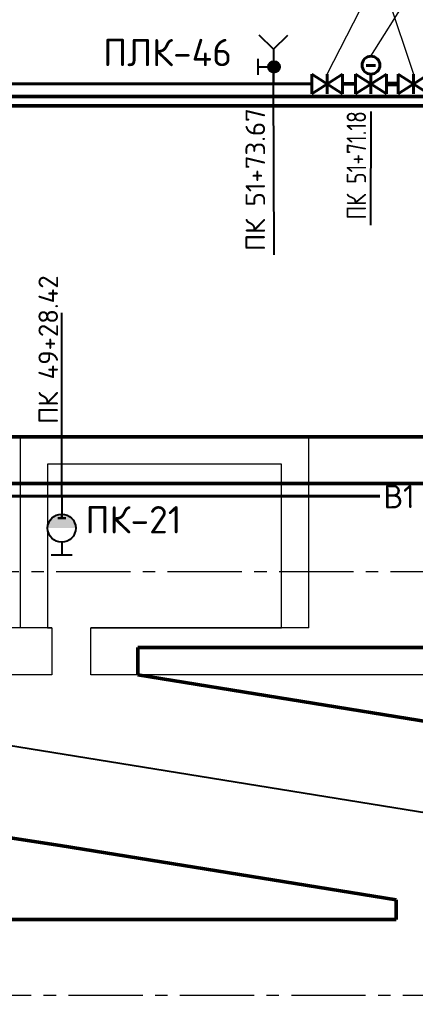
# Paper-space layout 'л2-л8' of a CAD drawing. Header units: millimetres. Extents: x 10032 to 18918, y -3051 to 627.
# Drawn here: x 16963.4 to 17014.2, y -1671.1 to -1546 of the extents above; entities that cross this region are included whole.
import ezdxf

# ---------------------------------------------------------------- set-up
doc = ezdxf.new("R2010")
doc.units = ezdxf.units.MM
doc.header["$LTSCALE"] = 0.5
doc.linetypes.add('CENTER2', pattern=[28.575, 19.05, -3.175, 3.175, -3.175])
for name, color, linetype in [('1_NADPIS', 7, 'Continuous'), ('3_RAZMER', 7, 'Continuous'), ('ВК_сети', 4, 'Continuous'), ('ГТ_Конструкции', 2, 'Continuous'), ('ГТ_Ось_Пути', 251, 'Continuous'), ('ГТ_Ось_разбивочная', 7, 'Continuous')]:
    doc.layers.add(name, color=color, linetype=linetype)
for name, color, linetype, lineweight in [('1_PK500', 5, 'Continuous', 35), ('1_конструкция', 5, 'Continuous', 35), ('А_Конструкции', 4, 'Continuous', 50), ('АР_Оси', 242, 'CENTER2', 18)]:
    doc.layers.add(name, color=color, linetype=linetype, lineweight=lineweight)
doc.styles.add('Стандарт ММП', font='isocpeur.ttf')

# ---------------------------------------------------------------- blocks, each defined once
blk = doc.blocks.new('A$C51BA2402')
at = {"layer": 'ГТ_Конструкции', "color": 0, "linetype": 'ByBlock', "lineweight": -2}
for p, q in [((14.663, 3.45), (57.982, 3.45)), ((14.663, 2.25), (48.481, 2.25)), ((48.481, -1.95), (39.441, -1.95)), ((39.441, -1.95), (39.441, -2.65)), ((39.441, -2.65), (48.481, -4.115)), ((39.441, -2.65), (48.481, -4.115)), ((37.448, -7.027), (27.526, -5.501)), ((37.448, -7.027), (27.526, -5.501)), ((46.063, -8.423), (37.448, -7.027)), ((46.063, -8.423), (37.448, -7.027)), ((46.063, -8.923), (46.063, -8.423)), ((25.913, -8.923), (46.063, -8.923))]:
    blk.add_line(p, q, dxfattribs=at)

psp = doc.layouts.new('л2-л8')

# ---------------------------------------------------------------- hatches: boundary and pattern name
at = {"layer": 'ВК_сети', "ltscale": 0.5}
h = psp.add_hatch(color=5, dxfattribs=at)
h.paths.add_polyline_path([(16996.7809, -1552.0492, -0.41421356), (16996.0309, -1552.7992), (16996.0309, -1552.0492)])
h.paths.add_polyline_path([(16996.7809, -1552.0492), (16996.0309, -1552.0492), (16996.0309, -1551.2992, -0.41421356)])
h.paths.add_polyline_path([(16996.0309, -1552.0492), (16996.0309, -1552.7992, -0.58408052), (16995.3891, -1551.6612)])
h.paths.add_polyline_path([(16996.0309, -1551.2992), (16996.0309, -1552.0492), (16995.3891, -1551.6612, -0.26256208)])
h = psp.add_hatch(color=1, dxfattribs=at)
h.paths.add_polyline_path([(16967.0243, -1611.1784), (16970.6243, -1611.1784, 0.09159777), (16970.5055, -1610.5353), (16967.1431, -1610.5353, 0.09159777)])
h.paths.add_polyline_path([(16967.1431, -1610.5353), (16970.5055, -1610.5353, 0.68812614)])
h = psp.add_hatch(color=1, dxfattribs=at)
h.paths.add_polyline_path([(16967.0243, -1611.1784), (16970.6243, -1611.1784, 0.09159777), (16970.5055, -1610.5353), (16967.1431, -1610.5353, 0.09159777)])
h.paths.add_polyline_path([(16967.1431, -1610.5353), (16970.5055, -1610.5353, 0.68812614)])

# ---------------------------------------------------------------- linework, layer by layer
at = {"layer": '1_NADPIS', "color": 1, "linetype": 'Continuous'}
for p, q in [((16996.0547, -1576.1238, 0), (16995.9685, -1554.0279, 0)), ((17008.4669, -1557.7791, 0), (17008.4101, -1572.3462, 0)), ((16968.8243, -1607.0834, 0.0042), (16968.8243, -1583.5739, 0.0042))]:
    psp.add_line(p, q, dxfattribs=at)
at = {"layer": '1_конструкция', "color": 1, "lineweight": 18}
for p, q in [((17002.8439, -1552.9701, 0), (17009.5535, -1539.8462)), ((17009.5535, -1539.8462), (17013.9267, -1552.9701, 0))]:
    psp.add_line(p, q, dxfattribs=at)
at = {"layer": '3_RAZMER', "lineweight": 18}
for p, q in [((17008.4675, -1550.6807, 0), (17015.7445, -1539.0535)), ((17011.9566, -1554.2297, -0.0001), (17010.437, -1554.2297, -0.0001))]:
    psp.add_line(p, q, dxfattribs=at)
at = {"layer": 'Defpoints', "color": 6, "linetype": 'Continuous', "lineweight": 50, "elevation": 0}
for points in [[(17004.814, -1554.2291), (17006.4968, -1554.2291)], [(17004.814, -1554.2291), (17006.4968, -1554.2291)], [(17004.814, -1554.2292), (17006.4968, -1554.2292)], [(17004.814, -1554.2296), (17006.4968, -1554.2296)], [(17004.814, -1554.2296), (17006.4968, -1554.2296)], [(17010.437, -1554.2291), (17011.9566, -1554.2291)], [(17010.437, -1554.2291), (17011.9566, -1554.2291)], [(17010.437, -1554.2292), (17011.9566, -1554.2292)], [(17010.437, -1554.2296), (17011.9566, -1554.2296)], [(17010.437, -1554.2296), (17011.9566, -1554.2296)]]:
    psp.add_lwpolyline(points, dxfattribs=at)
at = {"layer": 'А_Конструкции'}
for p, q in [((17823.2256, -1555.8376), (16575.1057, -1555.8376)), ((17823.2256, -1557.0376), (16575.1057, -1557.0376))]:
    psp.add_line(p, q, dxfattribs=at)
at = {"layer": 'АР_Оси', "color": 7}
for p, q in [((16610.9243, -1616.7234, 0), (17610.8546, -1616.7234, 0)), ((17407.8345, -1671.0899, 0), (16610.9238, -1671.0899, 0))]:
    psp.add_line(p, q, dxfattribs=at)
at = {"layer": 'ВК_сети', "color": 5, "ltscale": 0.5}
for p, q in [((16995.9693, -1549.7904, 0), (16994.1451, -1547.9662, 0)), ((16995.9693, -1549.7904, 0), (16997.7935, -1547.9662, 0)), ((16995.9693, -1549.7904, 0), (16995.9693, -1554.2291, 0)), ((16994.0013, -1553.0808, 0), (16994.0013, -1551.019, 0)), ((16994.0013, -1552.0499, 0), (16996.0309, -1552.0499, 0))]:
    psp.add_line(p, q, dxfattribs=at)
at = {"layer": 'ВК_сети', "color": 1, "lineweight": 30, "ltscale": 0.5, "extrusion": (-3.27269e-07, -1.1423e-06, 1)}
psp.add_line((16995.9693, -1554.2291, 0), (16995.9693, -1551.2742, 0), dxfattribs=at)
at = {"layer": 'ВК_сети', "color": 1, "lineweight": 40, "ltscale": 0.5}
for p, q in [((17009.0644, -1551.8867, 0), (17007.8581, -1551.8864, 0)), ((17006.4972, -1552.9701, 0), (17006.4965, -1555.4892, 0)), ((17010.4373, -1552.9712, 0), (17006.4965, -1555.4892, 0)), ((17006.4972, -1552.9701, 0), (17010.4367, -1555.4902, 0)), ((17008.4672, -1552.9711, 0), (17008.4666, -1555.4902, 0)), ((17010.4373, -1552.9712, 0), (17010.4367, -1555.4902, 0))]:
    psp.add_line(p, q, dxfattribs=at)
at = {"layer": 'ВК_сети', "color": 1, "lineweight": 40, "ltscale": 0.5, "extrusion": (-1.06675e-13, -1.06455e-06, 1)}
for p, q in [((17000.8738, -1555.4897, 0), (17000.8738, -1552.9706, 0)), ((17004.814, -1555.4897, 0), (17000.8738, -1552.9706, 0)), ((17000.8738, -1555.4897, 0), (17004.814, -1552.9706, 0)), ((17002.8439, -1555.4892, 0), (17002.8439, -1552.9701, 0)), ((17004.814, -1555.4897, 0), (17004.814, -1552.9706, 0))]:
    psp.add_line(p, q, dxfattribs=at)
at = {"layer": 'ВК_сети', "color": 1, "lineweight": 40, "ltscale": 0.5, "extrusion": (1.06678e-13, -1.06455e-06, 1)}
for p, q in [((17011.9566, -1555.4897, 0), (17011.9566, -1552.9706, 0)), ((17011.9566, -1555.4897, 0), (17015.8968, -1552.9706, 0)), ((17015.8968, -1555.4897, 0), (17011.9566, -1552.9706, 0)), ((17013.9267, -1555.4892, 0), (17013.9267, -1552.9701, 0))]:
    psp.add_line(p, q, dxfattribs=at)
at = {"layer": 'ВК_сети', "color": 1, "lineweight": 60, "ltscale": 0.5}
psp.add_line((17010.437, -1554.2296, 0), (17011.9566, -1554.2296, 0), dxfattribs=at)
at = {"layer": 'ВК_сети', "color": 5, "lineweight": 60, "ltscale": 0.5}
for p, q in [((17010.437, -1554.2297, 0), (17011.9566, -1554.2297, 0)), ((17010.437, -1554.2302, 0), (17011.9566, -1554.2302, 0))]:
    psp.add_line(p, q, dxfattribs=at)
at = {"layer": 'ВК_сети', "color": 1, "ltscale": 0.5}
for p, q in [((16968.8243, -1606.9395, 0.0042), (16968.8243, -1609.3784, 0.0042)), ((16968.8243, -1606.9395, 0.0042), (16968.8243, -1609.3784, 0.0042)), ((16968.8243, -1612.9784, 0.0042), (16968.8243, -1614.6314, 0.0042)), ((16968.8243, -1612.9784, 0.0042), (16968.8243, -1614.6314, 0.0042)), ((16970.1662, -1614.6314, 0.0042), (16967.4824, -1614.6314, 0.0042)), ((16970.1662, -1614.6314, 0.0042), (16967.4824, -1614.6314, 0.0042))]:
    psp.add_line(p, q, dxfattribs=at)
at = {"layer": 'ВК_сети', "color": 1, "lineweight": 30, "ltscale": 0.5}
for p, q in [((16968.8243, -1609.901, 0.0041), (16968.3069, -1609.9048, 0.0041)), ((16968.8243, -1609.901, 0.0041), (16968.3069, -1609.9048, 0.0041)), ((16968.8213, -1609.499, 0.0041), (16968.8243, -1609.901, 0.0041)), ((16968.8213, -1609.499, 0.0041), (16968.8243, -1609.901, 0.0041)), ((16968.8243, -1609.901, 0.0041), (16969.3416, -1609.8971, 0.0041)), ((16968.8243, -1609.901, 0.0041), (16969.3416, -1609.8971, 0.0041))]:
    psp.add_line(p, q, dxfattribs=at)
at = {"layer": 'ВК_сети', "color": 2, "lineweight": 40, "ltscale": 0.5}
for points, elevation in [([(16932.9535, -1554.2292), (17000.8738, -1554.2292)], 0), ([(17009.617, -1607.0834), (16975.6783, -1607.0834), (16924.7862, -1607.0834), (16848.4784, -1607.0834), (16820.8234, -1607.0834), (16776.805, -1607.0834), (16742.5743, -1607.0386), (16742.5743, -1607.0386)], 0.0042)]:
    psp.add_lwpolyline(points, dxfattribs=dict(at, elevation=elevation))
at = {"layer": 'ВК_сети', "color": 5, "ltscale": 0.5}
psp.add_circle((16996.0309, -1552.0492, 0), 0.75, dxfattribs=at)
at = {"layer": 'ВК_сети', "color": 1, "lineweight": 40, "ltscale": 0.5}
psp.add_circle((17008.4675, -1551.8259, 0), 1.1452, dxfattribs=at)
at = {"layer": 'ВК_сети', "color": 1, "ltscale": 0.5}
psp.add_circle((16968.8243, -1611.1784, 0.0042), 1.8, dxfattribs=at)
psp.add_circle((16968.8243, -1611.1784, 0.0042), 1.8, dxfattribs=at)
at = {"layer": 'ГТ_Конструкции', "color": 0, "linetype": 'ByBlock', "lineweight": 18}
for p, q in [((16963.5105, -1599.471, 0.0038), (16963.5098, -1623.971, 0.0038)), ((17000.5105, -1599.471, 0.0038), (16963.5105, -1599.471, 0.0038)), ((17000.5098, -1623.971, 0.0038), (17000.5105, -1599.471, 0.0038)), ((16967.5589, -1623.971, 0.0038), (16883.2606, -1623.971, 0.0038)), ((16967.5589, -1623.971, 0.0038), (16967.5589, -1629.971, 0.0038)), ((17000.5098, -1623.971, 0.0038), (16972.5589, -1623.971, 0.0038)), ((16972.5589, -1629.971, 0.0038), (16972.5589, -1623.971, 0.0038)), ((16967.5589, -1629.971, 0.0038), (16930.6523, -1629.971, 0.0038)), ((17038.8466, -1629.971, 0.0038), (16972.5589, -1629.971, 0.0038))]:
    psp.add_line(p, q, dxfattribs=at)
at = {"layer": 'ГТ_Конструкции', "color": 0, "linetype": 'ByBlock', "lineweight": 18, "elevation": 0.0038}
psp.add_lwpolyline([(16972.5589, -1623.971), (16997.0097, -1623.971), (16997.0097, -1602.971), (16967.0097, -1602.971), (16967.0097, -1623.971), (16967.5589, -1623.971)], dxfattribs=at)
at = {"layer": 'ГТ_Ось_Пути', "ltscale": 10}
psp.add_line((17029.0526, -1649.9045, 0), (16955.0183, -1637.9075, 0), dxfattribs=at)
at = {"layer": 'ГТ_Ось_разбивочная', "color": 8, "lineweight": 13, "ltscale": 10, "elevation": 0}
psp.add_lwpolyline([(17202.756, -1671.0899), (17103.3558, -1660.0461, -0.01250065), (17029.0526, -1649.9045), (16955.0183, -1637.9075, 0.01250065), (16880.715, -1627.7659), (16781.3266, -1616.7234)], format="xyb", dxfattribs=at)

# ---------------------------------------------------------------- block references
at = {"layer": 'А_Конструкции', "extrusion": (3.37742e-05, 5.03642e-15, 1), "xscale": 5.000000000000011, "yscale": 5.000000000000011, "zscale": 5.000000000000011, "rotation": 8.584940473987621e-09}
psp.add_blockref('A$C51BA2402', (16781.3717, -1616.7234, 0.5813), dxfattribs=at)

# ---------------------------------------------------------------- texts
at = {"layer": '1_NADPIS', "linetype": 'Continuous', "style": 'Стандарт ММП'}
psp.add_text('ПЛК-46', height=3.5, rotation=360, dxfattribs=at).set_placement((16974.1238, -1551.9534, 0))
at = {"layer": '1_NADPIS', "color": 1, "linetype": 'Continuous', "style": 'Стандарт ММП'}
for s, height, rotation, p in [('ПК 51+73.67', 2.5, 90, (16994.891, -1575.656, 0)), ('ПК 49+28.42', 2.5, 90, (16968.3465, -1597.8289, 0.0042)), ('ПК-21', 3.5, 360, (16971.8647, -1611.8513))]:
    psp.add_text(s, height=height, rotation=rotation, dxfattribs=at).set_placement(p)
at = {"layer": '1_NADPIS', "color": 1, "linetype": 'Continuous', "style": 'Стандарт ММП', "width": 0.8}
psp.add_text('ПК 51+71.18', height=2.5, rotation=90, dxfattribs=at).set_placement((17007.8475, -1571.6113, 0))
at = {"layer": '1_PK500', "style": 'Стандарт ММП'}
psp.add_text('В1', height=3, rotation=0.560426, dxfattribs=at).set_placement((17010.0824, -1608.6463, 0.0042))

doc.saveas('drawing.dxf')
